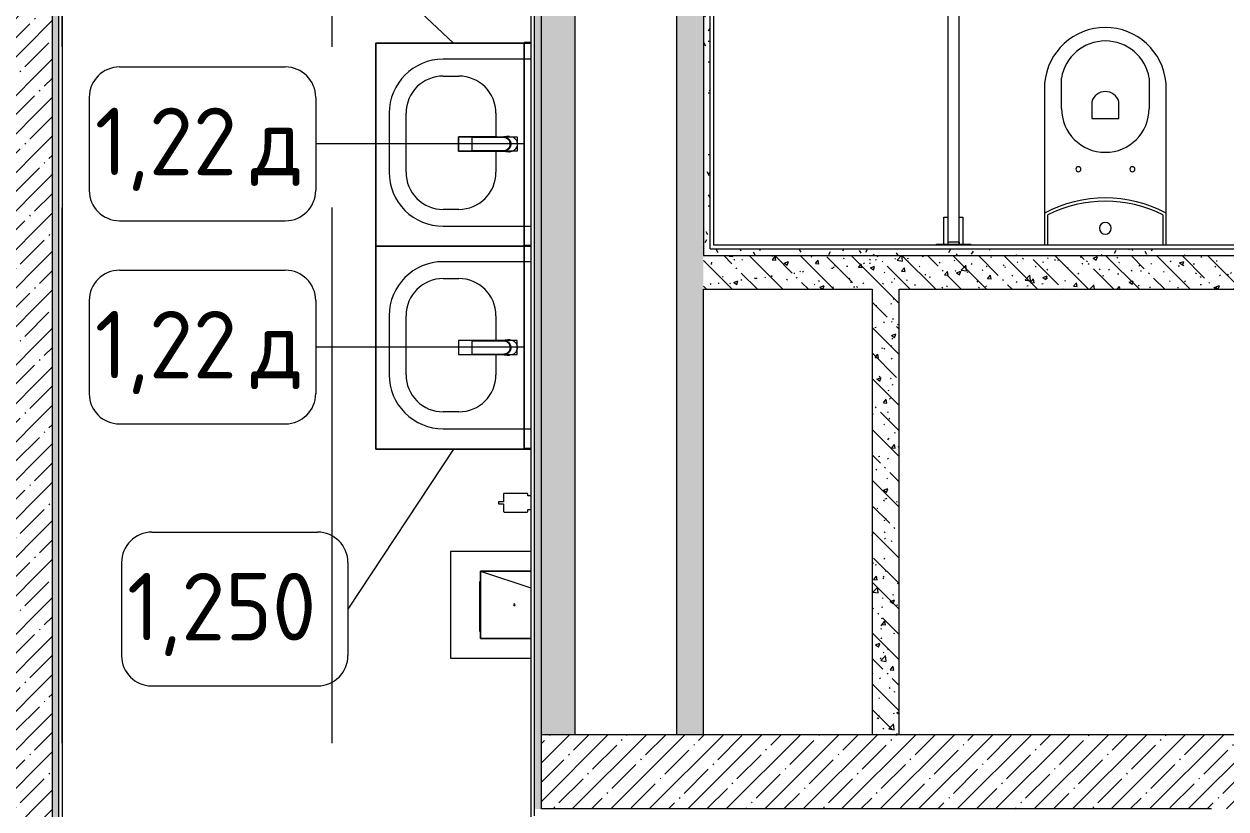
# Model space of a CAD drawing. Header units: millimetres. Extents: x 957 to 228198, y -8553 to 29000.
# Drawn here: x 55299 to 58861, y 3760 to 6086 of the extents above; entities that cross this region are included whole.
import ezdxf

# ---------------------------------------------------------------- set-up
doc = ezdxf.new("R2010")
doc.units = ezdxf.units.MM
doc.linetypes.add('Осевая', pattern=[3175, 635, -476.25, 1587.5, -476.25])
for name, color, linetype, lineweight in [('0-1', 7, 'Continuous', 9), ('A-GENM', 7, 'Continuous', 9), ('A-WALL', 7, 'Continuous', 9), ('I-FURN-IDEN', 7, 'Continuous', 9), ('I-WALL', 7, 'Continuous', 9), ('P-SANR-FIXT-1', 7, 'Continuous', 13), ('Оси-2', 7, 'Осевая', 9)]:
    doc.layers.add(name, color=color, linetype=linetype, lineweight=lineweight)
for name, color, linetype, lineweight, true_color in [('A-WALL-1', 9, 'Continuous', 9, 0x808080), ('A-WALL-FNSH-1', 9, 'Continuous', 9, 0x808080), ('I-FURN-1', 9, 'Continuous', 9, 0x808080), ('P-SANR-FIXT-2', 9, 'Continuous', 13, 0x808080)]:
    doc.layers.add(name, color=color, linetype=linetype, lineweight=lineweight, true_color=true_color)
doc.styles.add('GOST Common_3', font='GOST_Common.ttf', dxfattribs={"height": 200})
pattern_1 = [(45, (-10247.55, 0), (-57.02463, 57.02463), []), (45, (-10190.526, 0), (-57.02463, 57.02463), [100.806, -20.161, 3.353, -16.808])]
pattern_2 = [(135, (-10247.55, 0), (-75.43415, -75.43415), [106.68, -17.78, 3.556, -17.78]), (135, (-10247.55, 75.39), (-75.43415, -75.43415), []), (50, (-10247.55, 0), (127.52922, -11.15758), [13.335, -146.685]), (355, (-10247.55, 0), (-24.66966, 133.74002), [10.668, -117.348]), (100.451, (-10236.92, -0.93), (102.85973, 122.58178), [11.333, -124.663]), (46.184, (-10247.55, 35.56), (189.75516, -29.43036), [20.002, -220.027]), (96.636, (-10231.74, 33.1), (166.1822, 173.1996), [17, -186.995]), (351.184, (-10247.55, 35.56), (166.18393, 173.1976), [16.002, -176.022]), (21, (-10229.77, 26.67), (106.13027, -71.58603), [13.335, -146.685]), (326, (-10229.77, 26.67), (43.26188, 128.93175), [10.668, -117.348]), (71.451, (-10220.93, 20.7), (149.39198, 57.34505), [11.333, -124.663]), (37.5, (-10247.55, 0), (2.162228, 59.188357), [3.353, -112.573, 3.353, -115.773, -117.792]), (37.5, (-10247.55, 0), (2.162228, 59.188357), [-235.052, 3.353, -114.44]), (7.5, (-10247.55, 0), (46.77386, 70.12615), [3.353, -64.567, 3.353, -109.906, -44.894]), (7.5, (-10247.55, 0), (46.77386, 70.12615), [-181.178, 3.353, -41.542]), (327.5, (-10287.2, 0), (94.91367, -4.010093), [3.353, -41.097, 3.353, -135.331, -184.023]), (327.5, (-10287.2, 0), (94.91367, -4.010093), [-183.134, 3.353, -180.67]), (317.5, (-10304.98, 0), (103.69057, 17.79882), [3.353, -54.432, 3.353, -88.748, -130.683]), (317.5, (-10304.98, 0), (103.69057, 17.79882), [-149.885, 3.353, -127.33])]
pattern_3 = [(0, (-10247.55, 0), (121.92, 30.48), [10.058, -81.382, 10.058, -81.382, -487.68]), (0, (-10247.55, 0), (121.92, 30.48), [-182.88, 10.058, -172.822, 10.058, -81.382, -213.36]), (0, (-10247.55, 0), (121.92, 30.48), [-457.2, 10.058, -50.902, 10.058, -142.342]), (120, (-10201.83, 15.24), (-87.356454, 90.345817), [10.058, -81.382, 10.058, -81.382, -487.68]), (120, (-10201.83, 15.24), (-87.356454, 90.345817), [-182.88, 10.058, -172.822, 10.058, -81.382, -213.36]), (120, (-10201.83, 15.24), (-87.356454, 90.345817), [-457.2, 10.058, -50.902, 10.058, -142.342]), (240, (-10186.59, 76.2), (-34.563546, -120.825817), [10.058, -81.382, 10.058, -81.382, -487.68]), (240, (-10186.59, 76.2), (-34.563546, -120.825817), [-182.88, 10.058, -172.822, 10.058, -81.382, -213.36]), (240, (-10186.59, 76.2), (-34.563546, -120.825817), [-457.2, 10.058, -50.902, 10.058, -142.342])]

# ---------------------------------------------------------------- blocks, each defined once
blk = doc.blocks.new('GM_Отверстие прямоугольное _в плите_ - Отверстие-V48-План расстановки мебели и оборудования 3 этажа в осях 12-23')
at = {"layer": 'A-GENM'}
for p, q in [((-100, -100), (-100, 49)), ((-100, -100), (-50.3, 49)), ((-100, 49), (-100, -100)), ((100, 49), (100, -100)), ((100, -100), (100, 49)), ((100, -100), (-100, -100)), ((-100, -100), (100, -100))]:
    blk.add_line(p, q, dxfattribs=at)
for start, end in [(360, 180), (180, 360)]:
    blk.add_arc((0, 0), 2.5, start, end, dxfattribs=at)
blk = doc.blocks.new('зеркало круглое600д - 1_22д зеркало круглое d600-31405140-План расстановки мебели и оборудования 3 этажа в осях 12-23')
at = {"layer": 'I-FURN-1'}
for p, q in [((-300, 20), (-300, 0)), ((-300, 20), (300, 20)), ((300, 20), (-300, 20)), ((300, 0), (-300, 0)), ((300, 0), (300, 20))]:
    blk.add_line(p, q, dxfattribs=at)
blk = doc.blocks.new('зеркало круглое600д - 1_22д зеркало круглое d600-V193-План расстановки мебели и оборудования 3 этажа в осях 12-23')
at = {"layer": 'I-FURN-1'}
for p, q in [((-300, 20), (-300, 0)), ((-300, 20), (300, 20)), ((300, 20), (-300, 20)), ((300, 0), (-300, 0)), ((300, 0), (300, 20))]:
    blk.add_line(p, q, dxfattribs=at)
blk = doc.blocks.new('132_МГН_Поручень для унитаза_тип откидной - ПР 1Р-18619933-План расстановки мебели и оборудования 3 этажа в осях 12-23')
at = {"layer": 'A-GENM'}
for p, q in [((-50, -3), (-50, -0.1)), ((50, -3), (-50, -3)), ((-17, -3), (-28.2, -3)), ((-28.2, -83), (-28.2, -3)), ((-17, -3), (-17, -83)), ((-16.6, -8.9), (-16.6, -4.2)), ((-16, -9.5), (-16.6, -8.9)), ((16, -9.5), (-16, -9.5)), ((-16, -738), (-16, -9.5)), ((16, -9.5), (16.6, -8.9)), ((16, -9.5), (16, -738)), ((16.6, -8.9), (16.6, -4.2)), ((28.2, -3), (17, -3)), ((17, -83), (17, -3)), ((28.2, -3), (28.2, -83)), ((50, -0.1), (50, -3)), ((-17, -83), (-28.2, -83)), ((28.2, -83), (17, -83)), ((16, -738), (-16, -738))]:
    blk.add_line(p, q, dxfattribs=at)
for centre, start, end in [((-15.3, -4.2), 90, 180), ((15.3, -4.2), 0, 90)]:
    blk.add_arc(centre, 1.24, start, end, dxfattribs=at)
blk = doc.blocks.new('WC Seat_2 with Cistern-Wall Based - SE21-33486978-План расстановки мебели и оборудования 3 этажа в осях 12-23')
at = {"layer": 'P-SANR-FIXT-2'}
for p, q in [((-5, 410.5), (-5, 500.5)), ((255, 500.5), (255, 410.5)), ((-55, 485.5), (-55, 100.5)), ((305, 100.5), (305, 485.5)), ((85, 430.5), (85, 380.5)), ((165, 380.5), (165, 430.5)), ((85, 380.5), (165, 380.5)), ((-55, 100.5), (-55, 5.5)), ((-45, 5.5), (-45, 95.6)), ((295, 95.6), (295, 5.5)), ((305, 5.5), (305, 100.5))]:
    blk.add_line(p, q, dxfattribs=at)
for centre, radius, start, end in [((125, 469.8), 180.7, 4.9791, 175.0209), ((125, 478.7), 131.8, 9.5273, 170.4727), ((125, 418.8), 41.7, 16.2602, 163.7398), ((125, 410.5), 130, 180, 360), ((45, 230.5), 7.5, 0, 180), ((45, 230.5), 7.5, 180, 360), ((205, 230.5), 7.5, 0, 180), ((205, 230.5), 7.5, 180, 360), ((125, -237), 382.5, 61.9275, 118.0725), ((125, -247), 382.5, 63.6122, 116.3878), ((125, 55.5), 17.5, 0, 180), ((125, 55.5), 17.5, 180, 360)]:
    blk.add_arc(centre, radius, start, end, dxfattribs=at)
blk = doc.blocks.new('смеситель для раковины - Default-V196-План расстановки мебели и оборудования 3 этажа в осях 12-23')
at = {"layer": '0-1'}
for p, q in [((-20.7, -16.7), (-20.7, -17.2)), ((-20.3, -15.8), (-20.3, -19.4)), ((20.3, -19.4), (20.3, -15.8)), ((20.8, -17.2), (20.8, -16.7)), ((22.8, -2.9), (21.7, -15.4)), ((-20.3, -111.8), (20.3, -111.8)), ((-21, -151.6), (21, -151.6))]:
    blk.add_line(p, q, dxfattribs=at)
at = {"layer": '0-1', "flags": 128}
for points in [[(-21.7, -15.4), (-22.3, -8.3), (-22.8, -2.9)], [(-21, -89.3), (-21, -88.6), (-21, -88.2), (-21, -88), (-21, -88)], [(21, -88.3), (21, -88.3), (21, -88.5), (21, -88.9), (21, -89.1)]]:
    blk.add_lwpolyline(points, dxfattribs=at)
at = {"layer": 'P-SANR-FIXT-2'}
for p, q in [((-21, -151.6), (-21, 23)), ((-21, 23), (21, 23)), ((21, 23), (21, -151.6)), ((-20.3, -109.7), (-20.3, -111.8)), ((-20.3, -111.8), (-20.3, -111.8)), ((20.3, -111.8), (20.3, -109.7)), ((20.3, -111.8), (20.3, -111.8)), ((21, -151.6), (-21, -151.6))]:
    blk.add_line(p, q, dxfattribs=at)
at = {"layer": 'P-SANR-FIXT-2', "flags": 128}
for points in [[(21.1, -17.1), (21.5, -12.3), (22, -7.6), (22.4, -2.9), (22.9, 1.8)], [(22.9, 1.8), (22.4, -2.9), (22, -7.6), (21.5, -12.3), (21.1, -17.1)], [(-20.3, -18.4), (-20.3, -17.1), (-20.3, -15.8)], [(-20.3, -109.7), (-20.3, -60.2), (-20.3, -19.4)], [(20.3, -15.8), (20.3, -17.1), (20.3, -18.4)], [(20.3, -19.4), (20.3, -60.2), (20.3, -109.7)], [(21, -17.1), (21, -16.6), (21, -16.1), (21, -15.6), (21, -15.1)], [(21, -37.9), (21, -32.7), (21, -27.5), (21, -22.3), (21, -17.1)], [(-21, -37.9), (-21, -91), (-21, -144)], [(21, -144), (21, -91), (21, -37.9)]]:
    blk.add_lwpolyline(points, dxfattribs=at)
at = {"layer": 'P-SANR-FIXT-2'}
for centre, major_axis, ratio, start_param, end_param in [((0, -17.2), (20.8, 0), 0.98634, 1.013087, 2.128653), ((-9809.3, -72.1), (9788.3, 0.5), 0.986286, 0.003489, 0.005645), ((0, -17.2), (-20.8, 0), 0.98634, 6.029227, 6.283185), ((0, -17.2), (20.8, 0), 0.98634, 3.141593, 3.222501), ((0, -17.2), (20.8, 0), 0.98634, 2.513274, 2.57608), ((0, -17.2), (20.8, 0), 0.98634, 0.56555, 0.628319), ((0, -17.2), (20.8, 0), 0.98634, 0, 0.254049), ((0, -17.2), (20.8, 0), 0.98634, 6.202274, 6.283185)]:
    blk.add_ellipse(centre, major_axis=major_axis, ratio=ratio, start_param=start_param, end_param=end_param, dxfattribs=at)
for points, knots in [([(-21.7, 7.4), (-21.2, 8.6), (-20.2, 11.1), (-18, 14.3), (-15.3, 17.2), (-12.2, 19.6), (-8.7, 21.4), (-5.4, 22.4), (-2.5, 22.9), (0.8, 23.1), (4.8, 22.7), (8.8, 21.3), (11.6, 19.8), (13.7, 18.4), (15.6, 16.8), (17.8, 14.5), (21.2, 9.7), (22.5, 5.1), (22.9, 1.8)], [0.1111111, 0.1111111, 0.1111111, 0.1111111, 0.1666667, 0.2222222, 0.2777778, 0.3333333, 0.3888889, 0.4444444, 0.4791667, 0.5138889, 0.5833333, 0.6527778, 0.6875, 0.7222222, 0.7569444, 0.7916667, 0.8611111, 1, 1, 1, 1]), ([(-21, -15), (-20.9, -13.9), (-20.5, -11.7), (-19.3, -8.4), (-17.6, -5.5), (-14.7, -1.9), (-10.1, 1.7), (-4.5, 3.5), (0, 3.8), (3.4, 3.6), (6.8, 2.8), (11.1, 0.9), (14.8, -1.9), (17.6, -5.5), (19.3, -8.5), (20.5, -11.7), (20.9, -14), (21, -15.1)], [0, 0, 0, 0, 0.055556, 0.111111, 0.166667, 0.222222, 0.333333, 0.444444, 0.5, 0.555556, 0.611111, 0.666667, 0.777778, 0.833333, 0.888889, 0.944444, 1, 1, 1, 1]), ([(-20.3, -15.8), (-20.3, -13.7), (-19.8, -10.7), (-17.9, -6.9), (-16.3, -4.7), (-14.8, -3.1), (-13, -1.5), (-11.1, -0.2), (-9, 0.8), (-7.3, 1.5), (-5.5, 2), (-3.5, 2.4), (-1.4, 2.7), (1, 2.7), (3.3, 2.5), (5.5, 2), (7.7, 1.3), (9.8, 0.4), (11.7, -0.6), (13.5, -1.9), (15.1, -3.4), (16.9, -5.4), (19.5, -9.5), (20.3, -13.2), (20.3, -15.8)], [0, 0, 0, 0, 0.111111, 0.166667, 0.222222, 0.25, 0.277778, 0.333333, 0.361111, 0.388889, 0.416667, 0.444444, 0.479167, 0.513889, 0.548611, 0.583333, 0.618056, 0.652778, 0.6875, 0.722222, 0.756944, 0.791667, 0.861111, 1, 1, 1, 1]), ([(-20.3, -19.4), (-20.3, -18.2), (-20.2, -15.9), (-19.3, -12.3), (-18, -9.6), (-16.8, -7.5), (-15.7, -6.1), (-14.5, -4.7), (-12.8, -3), (-9.4, -0.5), (-3.7, 1.7), (2.4, 1.7), (7.1, 0.4), (10.9, -1.5), (13.6, -3.7), (15.4, -5.7), (16.5, -7.1), (17.8, -9), (18.9, -11.5), (20, -15), (20.3, -17.7), (20.3, -19.4)], [0, 0, 0, 0, 0.055556, 0.111111, 0.166667, 0.194444, 0.222222, 0.25, 0.277778, 0.333333, 0.444444, 0.555556, 0.611111, 0.666667, 0.75, 0.770833, 0.791667, 0.833333, 0.875, 0.916667, 1, 1, 1, 1]), ([(-22.9, -0.3), (-22.8, -1.4), (-22.6, -3), (-22.4, -5.3), (-22.1, -7.6), (-21.9, -9.3), (-21.6, -11.8), (-21.5, -13.7), (-21.3, -15.4), (-21.2, -16.5), (-21.1, -17.1)], [0, 0, 0, 0, 0.2, 0.3, 0.4, 0.6, 0.7, 0.8, 0.9, 1, 1, 1, 1]), ([(-21.8, -13.9), (-21.9, -12.9), (-22, -10.9), (-22.2, -8.4), (-22.3, -6.9), (-22.4, -5.5), (-22.5, -4.4), (-22.6, -3.8), (-22.6, -3.6)], [0, 0, 0, 0, 0.125, 0.25, 0.375, 0.5, 0.625, 0.6821513, 0.6821513, 0.6821513, 0.6821513]), ([(-21, -88.1), (-21, -84.5), (-21, -78.9), (-21.1, -72.5), (-21.1, -68.8), (-21.1, -66.1), (-21.1, -63.2), (-21.1, -59.3), (-21.1, -54.3), (-21.2, -48.8), (-21.2, -44.2), (-21.2, -41), (-21.3, -38.7), (-21.3, -37), (-21.3, -35.6), (-21.3, -34.5), (-21.3, -33.4), (-21.4, -31.8), (-21.4, -30), (-21.4, -27.9), (-21.5, -25.2), (-21.5, -22.1), (-21.6, -18.9), (-21.7, -16.1), (-21.8, -14.6), (-21.8, -13.9)], [0, 0, 0, 0, 0.083333, 0.125, 0.145833, 0.166667, 0.1875, 0.208333, 0.25, 0.291667, 0.333333, 0.375, 0.416667, 0.458333, 0.479167, 0.5, 0.520833, 0.541667, 0.583333, 0.625, 0.666667, 0.75, 0.833333, 0.916667, 1, 1, 1, 1]), ([(21.8, -13.9), (21.8, -14.6), (21.7, -16.1), (21.6, -18.9), (21.5, -22.1), (21.5, -25.2), (21.4, -27.9), (21.4, -30), (21.4, -31.8), (21.3, -33.4), (21.3, -34.5), (21.3, -35.6), (21.3, -37), (21.3, -38.7), (21.3, -41), (21.2, -44.2), (21.2, -48.8), (21.2, -54.3), (21.1, -59.3), (21.1, -63.2), (21.1, -66.1), (21.1, -68.8), (21.1, -72.5), (21, -78.9), (21, -84.5), (21, -88.1)], [0, 0, 0, 0, 0.083333, 0.166667, 0.25, 0.333333, 0.375, 0.416667, 0.458333, 0.479167, 0.5, 0.520833, 0.541667, 0.583333, 0.625, 0.666667, 0.708333, 0.75, 0.791667, 0.8125, 0.833333, 0.854167, 0.875, 0.916667, 1, 1, 1, 1]), ([(22.9, -0.3), (22.9, -0.4), (22.9, -0.8), (22.8, -1.5), (22.7, -2.4), (22.6, -3.4), (22.5, -4.5), (22.4, -5.5), (22.2, -6.9), (22, -8.7), (21.8, -10.8), (21.6, -12.5), (21.4, -13.9), (21.3, -15), (21.2, -16), (21.1, -16.7), (21.1, -17.1)], [0, 0, 0, 0, 0.03125, 0.0625, 0.125, 0.1875, 0.25, 0.3125, 0.375, 0.5, 0.625, 0.75, 0.8125, 0.875, 0.9375, 1, 1, 1, 1]), ([(21.8, -13.9), (21.8, -15.1), (21.7, -16.8), (21.3, -18.6), (21.1, -19.2)], [0, 0, 0, 0, 0.1111111, 0.1793104, 0.1793104, 0.1793104, 0.1793104]), ([(22.9, -0.3), (22.9, -0.8), (22.8, -2), (22.6, -3.7), (22.4, -5.2), (22.3, -6.4), (22.2, -7.3), (22.2, -8.4), (22, -10), (21.9, -11.9), (21.8, -13.3), (21.8, -13.9)], [0, 0, 0, 0, 0.166667, 0.333333, 0.5, 0.583333, 0.666667, 0.75, 0.833333, 0.916667, 1, 1, 1, 1]), ([(-21, -144), (-21, -144.4), (-21, -145.2), (-21, -146.9), (-21, -148.7), (-21, -150.5), (-21, -151.5), (-21, -151.7), (-21, -151.6)], [0, 0, 0, 0, 0.0555556, 0.1111111, 0.2222222, 0.3333333, 0.4444444, 0.5555556, 0.5555556, 0.5555556, 0.5555556]), ([(21, -151.6), (21, -151.7), (21, -151.5), (21, -150.5), (21, -148.7), (21, -146.9), (21, -145.2), (21, -144.4), (21, -144)], [0.4444444, 0.4444444, 0.4444444, 0.4444444, 0.5555556, 0.6666667, 0.7777778, 0.8888889, 0.9444444, 1, 1, 1, 1])]:
    blk.add_open_spline(points, degree=3, knots=knots, dxfattribs=at)
for points in [[(22.9, 0.8), (22.9, 0.4), (22.9, 0.1), (22.9, -0.3)], [(-22.5, -5.4), (-22.8, -3.7), (-23, -2), (-22.9, -0.3)], [(-21.1, -19.2), (-21.5, -17.5), (-21.8, -15.7), (-21.8, -13.9)], [(-21, -15), (-21, -15.3), (-21.1, -16), (-21.1, -16.7), (-21.1, -17.1)], [(21, -15.1), (21, -15.4), (21.1, -16.1), (21.1, -16.7), (21.1, -17.1)], [(21.1, -17.1), (21.1, -18.8), (21.1, -22.3), (21.1, -27.5), (21, -32.7), (21, -36.1), (21, -37.9)], [(21.1, -17.1), (21.2, -15.7), (21.5, -12.9), (22, -8.7), (22.5, -4.5), (22.8, -1.7), (22.9, -0.3)], [(22.9, -0.3), (23, -2.6), (22.7, -4.8), (22.1, -7)]]:
    blk.add_open_spline(points, degree=3, dxfattribs=at)
blk = doc.blocks.new('смеситель для раковины - Default-V197-План расстановки мебели и оборудования 3 этажа в осях 12-23')
at = {"layer": '0-1'}
for p, q in [((21, 151.6), (-21, 151.6)), ((20.3, 111.8), (-20.3, 111.8)), ((-22.8, 2.9), (-21.7, 15.4)), ((-20.7, 17.2), (-20.7, 16.7)), ((-20.3, 19.4), (-20.3, 15.8)), ((20.3, 15.8), (20.3, 19.4)), ((20.8, 16.7), (20.8, 17.2))]:
    blk.add_line(p, q, dxfattribs=at)
at = {"layer": '0-1', "flags": 128}
for points in [[(-21, 151.3), (-21, 147.9), (-21, 145.7), (-21, 145.2), (-21, 144.9), (-21, 144.8), (-21, 144.7), (-21, 144.7)], [(21, 89.1), (21, 88.6), (21, 88.3), (21, 88.3)], [(21.7, 15.4), (22.3, 8.3), (22.8, 2.9)]]:
    blk.add_lwpolyline(points, dxfattribs=at)
at = {"layer": 'P-SANR-FIXT-2'}
for p, q in [((21, 151.6), (-21, 151.6)), ((-21, 151.6), (-21, -23)), ((21, -23), (21, 151.6)), ((-20.3, 111.8), (-20.3, 111.8)), ((-20.3, 111.8), (-20.3, 109.7)), ((20.3, 109.7), (20.3, 111.8)), ((20.3, 111.8), (20.3, 111.8)), ((-21, -23), (21, -23))]:
    blk.add_line(p, q, dxfattribs=at)
at = {"layer": 'P-SANR-FIXT-2', "flags": 128}
for points in [[(-21, 144), (-21, 91), (-21, 37.9)], [(21, 37.9), (21, 91), (21, 144)], [(-20.3, 19.4), (-20.3, 60.2), (-20.3, 109.7)], [(20.3, 109.7), (20.3, 60.2), (20.3, 19.4)], [(21, 17.1), (21, 22.3), (21, 27.5), (21, 32.7), (21, 37.9)], [(-20.3, 15.8), (-20.3, 17.1), (-20.3, 18.4)], [(20.3, 18.4), (20.3, 17.1), (20.3, 15.8)], [(21, 15.1), (21, 15.6), (21, 16.1), (21, 16.6), (21, 17.1)], [(22.9, -1.8), (22.4, 2.9), (22, 7.6), (21.5, 12.3), (21.1, 17.1)], [(21.1, 17.1), (21.5, 12.3), (22, 7.6), (22.4, 2.9), (22.9, -1.8)]]:
    blk.add_lwpolyline(points, dxfattribs=at)
at = {"layer": 'P-SANR-FIXT-2'}
for centre, major_axis, ratio, start_param, end_param in [((-9809.3, 72.1), (-9788.3, 0.5), 0.986286, 3.135948, 3.138103), ((0, 17.2), (20.8, 0), 0.98634, 3.060685, 3.141593), ((0, 17.2), (20.8, 0), 0.98634, 3.141593, 3.395551), ((0, 17.2), (20.8, 0), 0.98634, 3.707105, 3.769911), ((0, 17.2), (20.8, 0), 0.98634, 5.654867, 5.717635), ((0, 17.2), (-20.8, 0), 0.98634, 2.887544, 3.141593), ((0, 17.2), (20.8, 0), 0.98634, 0, 0.080911), ((0, 17.2), (20.8, 0), 0.98634, 4.154533, 5.270098)]:
    blk.add_ellipse(centre, major_axis=major_axis, ratio=ratio, start_param=start_param, end_param=end_param, dxfattribs=at)
for points, knots in [([(-21, 151.6), (-21, 151.7), (-21, 151.5), (-21, 150.5), (-21, 148.7), (-21, 146.9), (-21, 145.2), (-21, 144.4), (-21, 144)], [0.4444444, 0.4444444, 0.4444444, 0.4444444, 0.5555556, 0.6666667, 0.7777778, 0.8888889, 0.9444444, 1, 1, 1, 1]), ([(21, 144), (21, 144.4), (21, 145.2), (21, 146.9), (21, 148.7), (21, 150.5), (21, 151.5), (21, 151.7), (21, 151.6)], [0, 0, 0, 0, 0.0555556, 0.1111111, 0.2222222, 0.3333333, 0.4444444, 0.5555556, 0.5555556, 0.5555556, 0.5555556]), ([(-21.8, 13.9), (-21.8, 14.6), (-21.7, 16.1), (-21.6, 18.9), (-21.5, 22.1), (-21.5, 25.2), (-21.4, 27.9), (-21.4, 30), (-21.4, 31.8), (-21.3, 33.4), (-21.3, 34.5), (-21.3, 35.6), (-21.3, 37), (-21.3, 38.7), (-21.2, 41), (-21.2, 44.2), (-21.2, 48.8), (-21.1, 54.3), (-21.1, 59.3), (-21.1, 63.2), (-21.1, 66.1), (-21.1, 68.8), (-21.1, 72.5), (-21, 78.9), (-21, 84.5), (-21, 88.1)], [0, 0, 0, 0, 0.083333, 0.166667, 0.25, 0.333333, 0.375, 0.416667, 0.458333, 0.479167, 0.5, 0.520833, 0.541667, 0.583333, 0.625, 0.666667, 0.708333, 0.75, 0.791667, 0.8125, 0.833333, 0.854167, 0.875, 0.916667, 1, 1, 1, 1]), ([(21, 88.1), (21, 84.5), (21, 78.9), (21.1, 72.5), (21.1, 68.8), (21.1, 66.1), (21.1, 63.2), (21.1, 59.3), (21.2, 54.3), (21.2, 48.8), (21.2, 44.2), (21.3, 41), (21.3, 38.7), (21.3, 37), (21.3, 35.6), (21.3, 34.5), (21.3, 33.4), (21.4, 31.8), (21.4, 30), (21.4, 27.9), (21.5, 25.2), (21.5, 22.1), (21.6, 18.9), (21.7, 16.1), (21.8, 14.6), (21.8, 13.9)], [0, 0, 0, 0, 0.083333, 0.125, 0.145833, 0.166667, 0.1875, 0.208333, 0.25, 0.291667, 0.333333, 0.375, 0.416667, 0.458333, 0.479167, 0.5, 0.520833, 0.541667, 0.583333, 0.625, 0.666667, 0.75, 0.833333, 0.916667, 1, 1, 1, 1]), ([(-21.1, 17.1), (-21.2, 16.5), (-21.3, 15.4), (-21.5, 13.7), (-21.6, 11.8), (-21.9, 9.3), (-22.1, 7.6), (-22.4, 5.3), (-22.6, 3), (-22.8, 1.4), (-22.9, 0.3)], [0, 0, 0, 0, 0.1, 0.2, 0.3, 0.4, 0.6, 0.7, 0.8, 1, 1, 1, 1]), ([(-22.6, 3.6), (-22.6, 3.8), (-22.5, 4.4), (-22.4, 5.5), (-22.3, 6.9), (-22.2, 8.4), (-22, 10.9), (-21.9, 12.9), (-21.8, 13.9)], [0.3178487, 0.3178487, 0.3178487, 0.3178487, 0.375, 0.5, 0.625, 0.75, 0.875, 1, 1, 1, 1]), ([(21, 15.1), (20.9, 14), (20.5, 11.7), (19.3, 8.5), (17.6, 5.5), (14.8, 1.9), (11.1, -0.9), (6.8, -2.8), (3.4, -3.6), (0, -3.8), (-4.5, -3.5), (-10.1, -1.7), (-14.7, 1.9), (-17.6, 5.5), (-19.3, 8.4), (-20.5, 11.7), (-20.9, 13.9), (-21, 15)], [0, 0, 0, 0, 0.055556, 0.111111, 0.166667, 0.222222, 0.333333, 0.388889, 0.444444, 0.5, 0.555556, 0.666667, 0.777778, 0.833333, 0.888889, 0.944444, 1, 1, 1, 1]), ([(20.3, 19.4), (20.3, 18.2), (20.2, 15.9), (19.3, 12.3), (18, 9.6), (16.8, 7.5), (15.7, 6), (14.5, 4.7), (12.8, 3), (10.4, 1.2), (7.1, -0.4), (2.4, -1.7), (-2.5, -1.7), (-7.1, -0.4), (-10.9, 1.5), (-13.6, 3.7), (-15.4, 5.7), (-16.5, 7.1), (-17.7, 9), (-18.9, 11.5), (-20, 15), (-20.3, 17.7), (-20.3, 19.4)], [0, 0, 0, 0, 0.055556, 0.111111, 0.166667, 0.194444, 0.222222, 0.25, 0.277778, 0.333333, 0.388889, 0.444444, 0.555556, 0.611111, 0.666667, 0.75, 0.770833, 0.791667, 0.833333, 0.875, 0.916667, 1, 1, 1, 1]), ([(20.3, 15.8), (20.3, 13.7), (19.8, 10.7), (17.9, 6.9), (16.3, 4.7), (14.8, 3.1), (13, 1.5), (11.1, 0.2), (9, -0.8), (7.3, -1.5), (5.5, -2), (3.6, -2.4), (1.4, -2.7), (-0.9, -2.7), (-3.3, -2.5), (-5.5, -2), (-7.7, -1.3), (-9.8, -0.4), (-11.7, 0.6), (-13.5, 1.9), (-15.1, 3.4), (-16.9, 5.4), (-19.5, 9.5), (-20.3, 13.2), (-20.3, 15.8)], [0, 0, 0, 0, 0.111111, 0.166667, 0.222222, 0.25, 0.277778, 0.333333, 0.361111, 0.388889, 0.416667, 0.444444, 0.479167, 0.513889, 0.548611, 0.583333, 0.618056, 0.652778, 0.6875, 0.722222, 0.756944, 0.791667, 0.861111, 1, 1, 1, 1]), ([(21.1, 19.2), (21.3, 18.6), (21.7, 16.8), (21.8, 15.1), (21.8, 13.9)], [0.8206896, 0.8206896, 0.8206896, 0.8206896, 0.8888889, 1, 1, 1, 1]), ([(21.1, 17.1), (21.1, 16.7), (21.2, 16), (21.3, 15), (21.4, 13.9), (21.6, 12.5), (21.8, 10.8), (22, 8.7), (22.2, 6.9), (22.4, 5.5), (22.5, 4.5), (22.6, 3.4), (22.7, 2.4), (22.8, 1.5), (22.9, 0.8), (22.9, 0.4), (22.9, 0.3)], [0, 0, 0, 0, 0.0625, 0.125, 0.1875, 0.25, 0.375, 0.5, 0.625, 0.6875, 0.75, 0.8125, 0.875, 0.9375, 0.96875, 1, 1, 1, 1]), ([(21.8, 13.9), (21.8, 13.3), (21.9, 11.9), (22, 10), (22.2, 8.4), (22.2, 7.3), (22.3, 6.4), (22.4, 5.2), (22.6, 3.7), (22.8, 2), (22.9, 0.8), (22.9, 0.3)], [0, 0, 0, 0, 0.083333, 0.166667, 0.25, 0.333333, 0.416667, 0.5, 0.666667, 0.833333, 1, 1, 1, 1]), ([(22.1, 7), (22.2, 6.5), (22.8, 4.3), (23, 2), (22.9, 0.3)], [0.8, 0.8, 0.8, 0.8, 0.85, 1, 1, 1, 1]), ([(22.9, -1.8), (22.6, -4.5), (21.7, -8.2), (19.1, -12.8), (16.7, -15.9), (13.7, -18.5), (10.4, -20.6), (6.8, -22.1), (3.4, -22.8), (0.5, -23), (-2.9, -22.9), (-6.8, -22.1), (-10.7, -20.5), (-13.4, -18.7), (-15.3, -17.2), (-17, -15.4), (-19, -12.9), (-20.6, -10.1), (-21.5, -8), (-21.7, -7.4)], [0, 0, 0, 0, 0.1111111, 0.1666667, 0.2222222, 0.2777778, 0.3333333, 0.3888889, 0.4444444, 0.4791667, 0.5138889, 0.5833333, 0.6527778, 0.6875, 0.7222222, 0.7569444, 0.7916667, 0.8611111, 0.8888889, 0.8888889, 0.8888889, 0.8888889])]:
    blk.add_open_spline(points, degree=3, knots=knots, dxfattribs=at)
for points in [[(21, 37.9), (21, 36.1), (21, 32.7), (21.1, 27.5), (21.1, 22.3), (21.1, 18.8), (21.1, 17.1)], [(-22.9, 0.3), (-23, 2.1), (-22.8, 3.8), (-22.4, 5.5)], [(-21.8, 13.9), (-21.8, 15.7), (-21.5, 17.5), (-21.1, 19.2)], [(-21.1, 17.1), (-21.1, 16.7), (-21.1, 16), (-21, 15.3), (-21, 15)], [(21.1, 17.1), (21.1, 16.7), (21.1, 16.1), (21, 15.4), (21, 15.1)], [(22.9, 0.3), (22.8, 1.7), (22.5, 4.5), (22, 8.7), (21.5, 12.9), (21.2, 15.7), (21.1, 17.1)], [(22.9, 0.3), (22.9, -0.1), (22.9, -0.4), (22.9, -0.8)]]:
    blk.add_open_spline(points, degree=3, dxfattribs=at)
blk = doc.blocks.new('TOY_Диспансер мыло - Дозатор Elegance new 11654 019001 хром-30593950-План расстановки мебели и оборудования 3 этажа в осях 12-23')
at = {"layer": 'A-GENM'}
for p, q in [((97.5, 84.7), (97.5, 17)), ((122.2, 86.7), (99.5, 86.7)), ((127.9, 101.6), (122.2, 101.6)), ((122.2, 101.6), (122.2, 86.7)), ((127.9, 86.7), (127.9, 101.6)), ((150.5, 86.7), (127.9, 86.7)), ((152.5, 17), (152.5, 84.7)), ((99.5, 15), (105, 15)), ((105, 15), (105, 5.5)), ((145, 5.5), (145, 15)), ((145, 15), (150.5, 15))]:
    blk.add_line(p, q, dxfattribs=at)
for centre, start, end in [((99.5, 84.7), 90, 180), ((150.5, 84.7), 360, 90), ((99.5, 17), 180, 270), ((150.5, 17), 270, 360)]:
    blk.add_arc(centre, 2, start, end, dxfattribs=at)
blk = doc.blocks.new('Plumbing_Drainage_hansgrohe_56248XXX-RainDrain-Point-Complete-set-po - 800 Stainless Steel Optic-30807005-План расстановки мебели и оборудования 3 этажа в осях 12-23')
at = {"layer": 'P-SANR-FIXT-2'}
for p, q in [((79.7, 158.5), (-158.5, 158.5)), ((-158.5, 158.5), (-158.5, -158.5)), ((-69.3, 68), (-73, 68)), ((-73, 68), (-73, -78)), ((-69.9, 64.9), (-69.9, -74.9)), ((-73, -78), (-69.3, -78)), ((-158.5, -158.5), (79.7, -158.5))]:
    blk.add_line(p, q, dxfattribs=at)
blk = doc.blocks.new('Мебель_универсальная - 1_250-31404904-План расстановки мебели и оборудования 3 этажа в осях 12-23')
at = {"layer": 'I-FURN-1'}
for p, q in [((-301, 229.7), (-301, 209.7)), ((-301, 209.7), (-301, 229.7)), ((301, 209.7), (301, 229.7)), ((301, 229.7), (301, 209.7)), ((-301, 209.7), (-301, -230)), ((-301, -230), (-301, 209.7)), ((301, -230), (301, 209.7)), ((301, 209.7), (301, -230)), ((-301, -230), (301, -230)), ((301, -230), (-301, -230))]:
    blk.add_line(p, q, dxfattribs=at)
blk = doc.blocks.new('Мебель_универсальная - 1_250-V203-План расстановки мебели и оборудования 3 этажа в осях 12-23')
at = {"layer": 'I-FURN-1'}
for p, q in [((-301, 229.7), (-301, 209.7)), ((-301, 209.7), (-301, 229.7)), ((301, -230), (301, 229.7)), ((301, 229.7), (301, -230)), ((-301, 209.7), (-301, -230)), ((-301, -230), (-301, 209.7)), ((-301, -230), (301, -230)), ((301, -230), (-301, -230))]:
    blk.add_line(p, q, dxfattribs=at)
blk = doc.blocks.new('Раковина SE09 - гибкая подводка_ 640х550х165 PN6_3_ ХВ_ГВ накидная гайка BP DN15_ К-гл_кон_ П DN 50-31403992-План расстановки мебели и оборудования 3 этажа в осях 12-23')
at = {"layer": 'P-SANR-FIXT-2'}
for p, q in [((-255, 0), (-255, -20)), ((240, -20), (240, 0)), ((-255, -20), (-255, -260)), ((240, -260), (240, -20)), ((-95, -103.6), (-21.6, -103.6)), ((20.4, -103.6), (80, -103.6)), ((-205, -260), (-205, -213.6)), ((190, -213.6), (190, -260)), ((80, -370), (-95, -370)), ((-95, -420), (80, -420))]:
    blk.add_line(p, q, dxfattribs=at)
for centre, radius, start, end in [((-95, -213.6), 110, 90, 180), ((80, -213.6), 110, 0, 90), ((-95, -260), 160, 180, 270), ((-95, -260), 110, 180, 270), ((80, -260), 160, 270, 0), ((80, -260), 110, 270, 0)]:
    blk.add_arc(centre, radius, start, end, dxfattribs=at)
blk = doc.blocks.new('Раковина SE09 - гибкая подводка_ 640х550х165 PN6_3_ ХВ_ГВ накидная гайка BP DN15_ К-гл_кон_ П DN 50-V253-План расстановки мебели и оборудования 3 этажа в осях 12-23')
at = {"layer": 'P-SANR-FIXT-2'}
for p, q in [((-255, 0), (-255, -19)), ((240, -20), (240, 0)), ((-255, -20), (-255, -260)), ((240, -260), (240, -20)), ((-95, -103.6), (-24.6, -103.6)), ((17.4, -103.6), (80, -103.6)), ((-205, -260), (-205, -213.6)), ((190, -213.6), (190, -260)), ((80, -370), (-95, -370)), ((-95, -420), (80, -420))]:
    blk.add_line(p, q, dxfattribs=at)
for centre, radius, start, end in [((-95, -213.6), 110, 90, 180), ((80, -213.6), 110, 0, 90), ((-95, -260), 160, 180, 270), ((-95, -260), 110, 180, 270), ((80, -260), 160, 270, 0), ((80, -260), 110, 270, 0)]:
    blk.add_arc(centre, radius, start, end, dxfattribs=at)
blk = doc.blocks.new('Марка_Мебель - В прямоуг_Balcon_Марка-25523697-План расстановки мебели и оборудования 3 этажа в осях 12-23')
at = {"layer": 'I-FURN-IDEN'}
for p, q in [((-2.455, 2.278), (2.455, 2.278)), ((-3.355, 1.378), (-3.355, -1.384)), ((3.355, 1.378), (3.355, -1.378)), ((-2.461, -2.278), (2.455, -2.278))]:
    blk.add_line(p, q, dxfattribs=at)
for centre, radius, start, end in [((-2.455, 1.378), 0.9, 90, 180), ((2.455, 1.378), 0.9, 0, 90), ((-2.461, -1.384), 0.893, 180, 270), ((2.455, -1.378), 0.9, 270, 0)]:
    blk.add_arc(centre, radius, start, end, dxfattribs=at)

msp = doc.modelspace()

# ---------------------------------------------------------------- hatches: boundary and pattern name
at = {"layer": 'I-WALL'}
h = msp.add_hatch(dxfattribs=at)
h.set_pattern_fill('FP_68', color=256, style=0, pattern_type=2)
h.set_pattern_definition(pattern_3)
h.paths.add_polyline_path([(56812.4, 3760), (56832.4, 3760), (56832.4, 7660), (56812.4, 7660), (56812.4, 3980)])
h = msp.add_hatch(dxfattribs=at)
h.set_pattern_fill('FP_23', color=256, style=0, pattern_type=2)
h.set_pattern_definition(pattern_2)
h.paths.add_polyline_path([(56932.4, 3980), (56932.4, 7680), (56832.4, 7680), (56832.4, 3980)])
h = msp.add_hatch(dxfattribs=at)
h.set_pattern_fill('FP_23', color=256, style=0, pattern_type=2)
h.set_pattern_definition(pattern_2)
h.paths.add_polyline_path([(57232.4, 3980), (57312.4, 3980), (57312.4, 7680), (57232.4, 7680), (57232.4, 4047.2)])
h = msp.add_hatch(dxfattribs=at)
h.set_pattern_fill('FP_68', color=256, style=0, pattern_type=2)
h.set_pattern_definition(pattern_3)
h.paths.add_polyline_path([(57312.4, 5400), (57332.4, 5400), (57332.4, 7660), (57312.4, 7660), (57312.4, 5401.1)])
h = msp.add_hatch(dxfattribs=at)
h.set_pattern_fill('FP_17', color=256, style=0, pattern_type=2)
h.set_pattern_definition(pattern_1)
h.paths.add_polyline_path([(55162.4, 400), (55382.4, 400), (55382.4, 7400), (55162.4, 7400), (55162.4, 526.5)])
h = msp.add_hatch(dxfattribs=at)
h.set_pattern_fill('FP_68', color=256, style=0, pattern_type=2)
h.set_pattern_definition(pattern_3)
h.paths.add_polyline_path([(55382.4, 400), (55402.4, 400), (55402.4, 7380), (55382.4, 7380), (55382.4, 591.4)])
h = msp.add_hatch(dxfattribs=at)
h.set_pattern_fill('FP_68', color=256, style=0, pattern_type=2)
h.set_pattern_definition(pattern_3)
h.paths.add_polyline_path([(59112.4, 5400), (59692.4, 5400), (59691.3, 5420), (57332.4, 5420), (57332.4, 5400), (58566, 5400)])
h = msp.add_hatch(dxfattribs=at)
h.set_pattern_fill('FP_23', color=256, style=0, pattern_type=2)
h.set_pattern_definition(pattern_2)
h.paths.add_polyline_path([(59112.4, 5300), (59692.4, 5300), (59692.4, 5400), (57312.4, 5400), (57312.4, 5300), (58566, 5300)])
h = msp.add_hatch(dxfattribs=at)
h.set_pattern_fill('FP_23', color=256, style=0, pattern_type=2)
h.set_pattern_definition(pattern_2)
h.paths.add_polyline_path([(57839.4, 3980), (57892.4, 3980), (57892.4, 5300), (57812.4, 5300), (57812.4, 3980)])
h = msp.add_hatch(dxfattribs=at)
h.set_pattern_fill('FP_17', color=256, style=0, pattern_type=2)
h.set_pattern_definition(pattern_1)
h.paths.add_polyline_path([(60172.4, 3760), (60172.4, 3980), (56832.4, 3980), (56832.4, 3760), (60072.4, 3760)])

# ---------------------------------------------------------------- linework, layer by layer
at = {"layer": 'A-WALL'}
for p, q in [((56832.4, 3760), (56832.4, 7680)), ((57312.4, 7680), (57312.4, 5400)), ((57332.4, 5420), (57332.4, 7660)), ((55382.4, 7400), (55382.4, 400)), ((57332.4, 5420), (59672.4, 5420)), ((57312.4, 5400), (59692.4, 5400))]:
    msp.add_line(p, q, dxfattribs=at)
at = {"layer": 'A-WALL-1'}
for p, q in [((56932.4, 3980), (56932.4, 7680)), ((57232.4, 7680), (57232.4, 3980)), ((55402.4, 420), (55402.4, 7380)), ((57312.4, 3980), (57312.4, 5300)), ((57312.4, 5300), (57812.4, 5300)), ((57812.4, 5300), (57812.4, 3980)), ((57892.4, 5300), (59112.4, 5300)), ((57892.4, 3980), (57892.4, 5300)), ((60172.4, 3980), (56832.4, 3980)), ((58818.3, 3760), (56832.4, 3760))]:
    msp.add_line(p, q, dxfattribs=at)
at = {"layer": 'A-WALL-FNSH-1'}
for p, q in [((56812.4, 3740), (56812.4, 7660)), ((56801.4, 7649), (56801.4, 3729)), ((57343.4, 5431), (57343.4, 7649)), ((55413.4, 431), (55413.4, 7369)), ((59661.4, 5431), (57343.4, 5431))]:
    msp.add_line(p, q, dxfattribs=at)
at = {"layer": 'I-FURN-IDEN'}
for p, q in [((56571.7, 6029.9), (56259.3, 6324.2)), ((56781.4, 5731.1), (56163.7, 5731.1)), ((56781.4, 5128.9), (56163.7, 5128.9)), ((56571.7, 4825.9), (56259.3, 4352.5))]:
    msp.add_line(p, q, dxfattribs=at)
at = {"layer": 'Оси-2'}
for p, q in [((55412.4, -331.5), (55412.4, 24850)), ((56212.4, -331.5), (56212.4, 24850))]:
    msp.add_line(p, q, dxfattribs=at)

# ---------------------------------------------------------------- block references
at = {"layer": 'A-GENM', "rotation": 270}
msp.add_blockref('GM_Отверстие прямоугольное _в плите_ - Отверстие-V48-План расстановки мебели и оборудования 3 этажа в осях 12-23', (56752.4, 4365), dxfattribs=at)
at = {"layer": 'I-FURN-1'}
for name, p, rotation in [('Мебель_универсальная - 1_250-31404904-План расстановки мебели и оборудования 3 этажа в осях 12-23', (56571.7, 5728.9), 269.9999999999999), ('зеркало круглое600д - 1_22д зеркало круглое d600-31405140-План расстановки мебели и оборудования 3 этажа в осях 12-23', (56801.4, 5731.1), 90.0000000000001), ('Мебель_универсальная - 1_250-V203-План расстановки мебели и оборудования 3 этажа в осях 12-23', (56571.7, 5126.9), 269.9999999999999), ('зеркало круглое600д - 1_22д зеркало круглое d600-V193-План расстановки мебели и оборудования 3 этажа в осях 12-23', (56801.4, 5128.9), 90.0000000000001)]:
    msp.add_blockref(name, p, dxfattribs=dict(at, rotation=rotation))
at = {"layer": 'I-FURN-IDEN', "xscale": 99.99999999999993, "yscale": 99.99999999999993, "zscale": 99.99999999999993}
for p in [(55828.2, 5731.1), (55828.2, 5128.9), (55923.8, 4352.5)]:
    msp.add_blockref('Марка_Мебель - В прямоуг_Balcon_Марка-25523697-План расстановки мебели и оборудования 3 этажа в осях 12-23', p, dxfattribs=at)
at = {"layer": 'P-SANR-FIXT-1'}
for name, p, rotation in [('132_МГН_Поручень для унитаза_тип откидной - ПР 1Р-18619933-План расстановки мебели и оборудования 3 этажа в осях 12-23', (58053.5, 5430.9), 180), ('TOY_Диспансер мыло - Дозатор Elegance new 11654 019001 хром-30593950-План расстановки мебели и оборудования 3 этажа в осях 12-23', (56806.9, 4542.5), 89.99999999999987)]:
    msp.add_blockref(name, p, dxfattribs=dict(at, rotation=rotation))
at = {"layer": 'P-SANR-FIXT-2'}
for name, p in [('WC Seat_2 with Cistern-Wall Based - SE21-33486978-План расстановки мебели и оборудования 3 этажа в осях 12-23', (58378.5, 5425.5)), ('Plumbing_Drainage_hansgrohe_56248XXX-RainDrain-Point-Complete-set-po - 800 Stainless Steel Optic-30807005-План расстановки мебели и оборудования 3 этажа в осях 12-23', (56721.7, 4365))]:
    msp.add_blockref(name, p, dxfattribs=at)
for name, p, rotation in [('Раковина SE09 - гибкая подводка_ 640х550х165 PN6_3_ ХВ_ГВ накидная гайка BP DN15_ К-гл_кон_ П DN 50-V253-План расстановки мебели и оборудования 3 этажа в осях 12-23', (56801.4, 5726.9), 270.0000000000001), ('смеситель для раковины - Default-V196-План расстановки мебели и оборудования 3 этажа в осях 12-23', (56738, 5730.5), 270.0000000000004), ('Раковина SE09 - гибкая подводка_ 640х550х165 PN6_3_ ХВ_ГВ накидная гайка BP DN15_ К-гл_кон_ П DN 50-31403992-План расстановки мебели и оборудования 3 этажа в осях 12-23', (56801.4, 5126.9), 270.0000000000001), ('смеситель для раковины - Default-V197-План расстановки мебели и оборудования 3 этажа в осях 12-23', (56738, 5127.5), 89.99999999999912)]:
    msp.add_blockref(name, p, dxfattribs=dict(at, rotation=rotation))

# ---------------------------------------------------------------- texts
at = {"layer": 'I-FURN-IDEN', "char_height": 200, "attachment_point": 1, "style": 'GOST Common_3'}
for s, insert, width in [('1,22', (55509.2, 5838.2), 561.181), ('\\fGOST Common|b0|i0|c204|p34|;д', (55972.2, 5838.2), 176.371), ('1,22', (55509.2, 5236), 561.181), ('\\fGOST Common|b0|i0|c204|p34|;д', (55972.2, 5236), 176.371), ('1,250', (55604.8, 4459.6), 737.552)]:
    msp.add_mtext(s, dxfattribs=dict(at, insert=insert, width=width))

doc.saveas('drawing.dxf')
